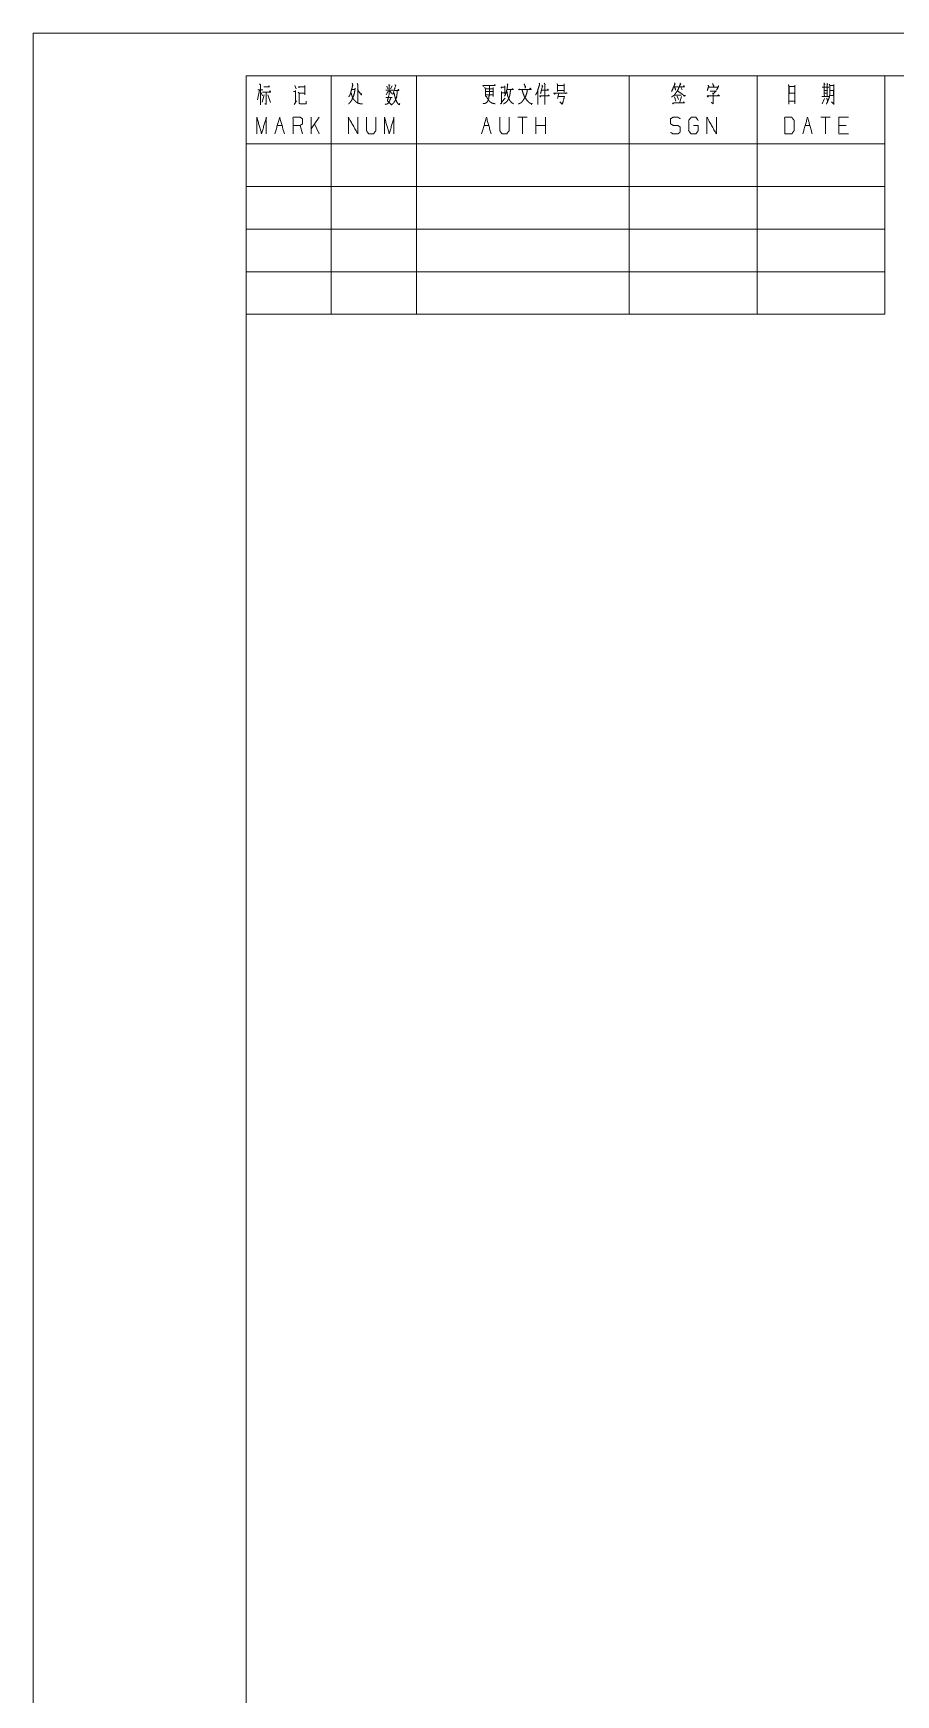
# Paper-space layout 'SHT2' of a CAD drawing. Header units: millimetres. Extents: x 0 to 420, y 0 to 297.
# Drawn here: x 0 to 101.3, y 101.9 to 297 of the extents above; entities that cross this region are included whole.
import ezdxf

# ---------------------------------------------------------------- set-up
doc = ezdxf.new("R2010")
doc.units = ezdxf.units.MM
doc.layers.add('101', color=7, linetype='Continuous', true_color=0xffffff)

psp = doc.layouts.new('SHT2')

# ---------------------------------------------------------------- linework, layer by layer
at = {"layer": '101', "color": 133, "linetype": 'Continuous', "lineweight": 18}
for p, q in [((0, 297), (0, 0)), ((420, 297), (0, 297)), ((25, 292), (100, 292)), ((415, 292), (25, 292)), ((25, 292), (100, 292)), ((25, 292), (100, 292)), ((25, 292), (25, 267)), ((25, 292), (25, 5)), ((35, 292), (35, 264)), ((45, 292), (45, 264)), ((70, 292), (70, 264)), ((85, 292), (85, 264)), ((100, 292), (100, 264)), ((25, 284), (100, 284)), ((25, 279), (100, 279)), ((25, 274), (100, 274)), ((25, 269), (100, 269)), ((25, 264), (100, 264))]:
    psp.add_line(p, q, dxfattribs=at)
at = {"layer": '101', "color": 72, "linetype": 'Continuous', "lineweight": 18}
for p, q in [((30.74, 290.88), (30.87, 290.49)), ((41.53, 290.78), (41.66, 290.49)), ((42.14, 290.82), (41.95, 290.49)), ((55.4, 290.82), (55.37, 289.89)), ((61.56, 290.86), (62.32, 290.86)), ((62.33, 291.05), (62.33, 290.09)), ((76.04, 290.67), (76.21, 290.34)), ((93.22, 291.13), (93.33, 290.98)), ((26.57, 290.3), (26.35, 289.18)), ((26.36, 290.36), (26.98, 290.36)), ((26.69, 290.14), (26.91, 289.66)), ((27.11, 289.78), (26.88, 288.91)), ((27.56, 289.76), (27.87, 288.87)), ((30.65, 288.62), (30.93, 289.08)), ((31.13, 290.07), (31.22, 289.97)), ((37.42, 290.41), (37.77, 290.41)), ((41.4, 289.47), (42.16, 289.47)), ((41.69, 290.2), (41.43, 289.78)), ((41.88, 290.18), (42.11, 289.91)), ((53.1, 289.76), (53.98, 289.76)), ((53.11, 290.49), (53.99, 290.49)), ((53.11, 290.14), (53.98, 290.14)), ((54.01, 290.63), (54.01, 289.56)), ((55, 290.16), (55, 288.89)), ((55.02, 290.01), (55.35, 290.01)), ((59.27, 290.28), (59.27, 288.65)), ((61.56, 290.28), (62.32, 290.28)), ((61.73, 289.91), (61.56, 289.33)), ((61.6, 289.56), (62.33, 289.56)), ((75.31, 289.52), (75.48, 289.02)), ((75.35, 289.72), (76.07, 289.72)), ((75.6, 289.62), (75.76, 289.2)), ((76.13, 289.56), (75.92, 288.89)), ((92.92, 289.33), (92.65, 288.71)), ((92.86, 289.95), (93.25, 289.95)), ((93.18, 289.37), (93.28, 289.04)), ((93.75, 288.94), (94, 288.69)), ((32.63, 285.18), (32.63, 287.14)), ((33.59, 287.14), (32.63, 285.78)), ((58.02, 287.14), (56.9, 287.14)), ((57.46, 287.14), (57.46, 285.18)), ((59.02, 285.18), (59.02, 287.14)), ((60.14, 285.18), (60.14, 287.14)), ((93.6, 287.14), (92.49, 287.14)), ((93.05, 287.14), (93.05, 285.18)), ((28.66, 286.17), (29.22, 286.17)), ((31.62, 285.18), (31.34, 286.17)), ((33.59, 285.18), (33.04, 286.36)), ((52.94, 286.17), (53.49, 286.17)), ((60.14, 286.17), (59.02, 286.17)), ((90.65, 286.17), (91.2, 286.17)), ((95.45, 286.17), (94.61, 286.17))]:
    psp.add_line(p, q, dxfattribs=at)
for points, knots in [([(26.57, 291.07), (26.67, 290.94), (26.67, 288.6)], [0, 0, 0.064393, 1, 1]), ([(27.1, 290.69), (27.73, 290.69), (27.68, 290.82), (27.64, 290.74)], [0, 0, 0.736257, 0.890366, 1, 1]), ([(31.28, 290.69), (31.21, 290.63), (31.15, 290.69), (31.88, 290.69), (31.88, 290.88), (31.88, 289.78), (31.88, 289.97), (31.22, 289.97), (31.22, 288.83), (31.24, 288.75), (31.35, 288.71), (32.04, 288.71), (32.04, 289.02)], [0, 0, 0.017819, 0.033666, 0.169515, 0.204099, 0.407776, 0.442364, 0.564628, 0.775991, 0.791603, 0.814658, 0.942357, 1, 1]), ([(37.46, 291.13), (37.53, 290.94), (37.46, 290.67), (37.43, 290.53), (37.37, 290.34), (37.31, 290.14), (37.26, 289.95), (37.21, 289.78), (37.14, 289.66), (37.05, 289.52)], [0, 0, 0.116545, 0.278927, 0.365002, 0.478708, 0.603961, 0.717668, 0.817418, 0.901357, 1, 1]), ([(38.05, 291.11), (38.1, 290.96), (38.1, 288.87)], [0, 0, 0.06955, 1, 1]), ([(41.73, 290.94), (41.86, 290.88), (41.81, 290.92), (41.81, 289.76), (41.81, 290.3), (41.4, 290.3), (42.22, 290.3)], [0, 0, 0.046318, 0.069123, 0.437816, 0.608997, 0.739331, 1, 1]), ([(42.46, 290.96), (42.6, 290.82), (42.55, 290.86), (42.22, 289.8)], [0, 0, 0.143537, 0.187773, 1, 1]), ([(52.91, 290.86), (52.88, 290.76), (52.79, 290.88), (54.27, 290.88), (54.2, 290.98), (54.14, 290.88)], [0, 0, 0.054227, 0.130909, 0.87613, 0.940043, 1, 1]), ([(53.57, 290.88), (53.57, 289.72), (53.52, 289.58), (53.51, 289.41), (53.45, 289.2), (53.38, 289.04), (53.29, 288.91), (53.16, 288.81), (53.03, 288.75), (52.82, 288.73)], [0, 0, 0.455623, 0.515134, 0.580482, 0.665033, 0.736192, 0.79598, 0.861823, 0.919058, 1, 1]), ([(55.67, 291.05), (55.72, 290.96), (55.63, 290.41), (55.51, 289.99), (55.47, 289.85), (55.35, 289.62)], [0, 0, 0.062603, 0.440485, 0.727862, 0.828992, 1, 1]), ([(57.64, 291.07), (57.81, 290.65), (57.83, 290.76), (57.75, 290.55)], [0, 0, 0.581176, 0.716263, 1, 1]), ([(59.43, 291.13), (59.46, 290.98), (59.26, 290.34), (59.19, 290.09), (59.1, 289.95), (59, 289.76)], [0, 0, 0.101083, 0.561706, 0.738774, 0.854629, 1, 1]), ([(59.74, 290.92), (59.84, 290.69), (59.79, 290.78), (59.58, 289.91)], [0, 0, 0.200658, 0.282145, 1, 1]), ([(60.01, 291.13), (60.12, 290.98), (60.06, 291.05), (60.06, 288.65)], [0, 0, 0.069697, 0.101625, 1, 1]), ([(61.5, 291.07), (61.57, 290.98), (61.57, 290.14)], [0, 0, 0.115189, 1, 1]), ([(75.94, 291.15), (76.05, 291.03), (76.01, 291.05), (75.72, 290.38), (75.58, 290.14), (75.44, 289.95), (75.28, 289.72), (74.96, 289.52)], [0, 0, 0.080396, 0.103261, 0.444362, 0.576789, 0.688375, 0.819716, 1, 1]), ([(75.29, 291.17), (75.39, 291.03), (75.37, 291.07), (74.97, 290.16), (75.2, 290.69), (75.72, 290.69), (75.31, 290.69), (75.45, 290.34)], [0, 0, 0.057042, 0.07334, 0.392466, 0.581127, 0.745774, 0.87749, 1, 1]), ([(75.89, 290.69), (76.48, 290.69), (76.4, 290.84), (76.33, 290.74)], [0, 0, 0.669422, 0.855054, 1, 1]), ([(79.24, 290.92), (79.36, 290.69), (79.33, 290.78), (79.15, 290.28)], [0, 0, 0.294025, 0.394866, 1, 1]), ([(79.32, 290.67), (80.43, 290.67), (80.5, 290.84), (80.28, 290.36)], [0, 0, 0.611939, 0.711554, 1, 1]), ([(79.77, 291.11), (79.89, 290.82), (79.93, 290.86), (79.89, 290.76)], [0, 0, 0.644011, 0.768354, 1, 1]), ([(88.67, 290.94), (88.75, 290.78), (88.75, 288.69), (88.75, 289.02), (89.45, 289.02), (89.45, 288.71), (89.45, 290.88), (89.45, 290.76), (88.76, 290.76), (88.76, 289.95), (89.46, 289.95)], [0, 0, 0.022322, 0.280074, 0.320905, 0.407511, 0.44579, 0.713751, 0.729062, 0.813864, 0.913394, 1, 1]), ([(92.86, 291.13), (92.97, 290.98), (92.9, 291.07), (92.9, 289.56), (92.62, 289.56), (93.47, 289.56), (93.25, 289.56), (93.25, 291.07), (93.25, 290.67), (92.64, 290.67), (93.43, 290.67), (93.25, 290.67), (93.25, 290.26), (92.87, 290.26)], [0, 0, 0.025061, 0.039924, 0.243199, 0.280605, 0.39479, 0.42432, 0.627595, 0.680502, 0.763188, 0.869498, 0.893122, 0.948813, 1, 1]), ([(93.49, 291.03), (93.53, 290.88), (93.53, 289.7), (93.47, 289.43), (93.34, 289.12), (93.25, 288.87), (93.14, 288.69)], [0, 0, 0.062372, 0.548434, 0.661879, 0.800828, 0.909362, 1, 1]), ([(93.53, 290.86), (94, 290.86), (94, 290.98), (94, 288.62), (94, 290.28), (93.56, 290.28), (93.97, 290.28), (93.97, 289.7), (93.56, 289.7)], [0, 0, 0.072646, 0.091913, 0.457973, 0.714856, 0.782961, 0.846526, 0.936435, 1, 1]), ([(26.92, 290.07), (27.87, 290.07), (27.81, 290.24), (27.74, 290.09)], [0, 0, 0.737857, 0.874089, 1, 1]), ([(27.36, 290.07), (27.36, 288.65), (27.2, 288.73)], [0, 0, 0.887515, 1, 1]), ([(30.55, 290.14), (30.8, 290.14), (30.8, 290.26), (30.8, 288.81)], [0, 0, 0.136549, 0.204721, 1, 1]), ([(37.8, 290.55), (37.71, 289.95), (37.65, 289.76), (37.62, 289.62), (37.53, 289.47), (37.46, 289.31), (37.42, 289.18), (37.31, 289.02), (37.23, 288.89), (37.04, 288.71)], [0, 0, 0.296659, 0.392137, 0.46442, 0.547267, 0.635799, 0.700206, 0.795426, 0.869797, 1, 1]), ([(37.31, 290.01), (37.37, 289.87), (37.42, 289.7), (37.45, 289.56), (37.59, 289.27), (37.67, 289.18), (37.87, 288.98), (37.99, 288.87), (38.13, 288.79), (38.34, 288.73), (38.53, 288.73), (38.68, 288.71)], [0, 0, 0.075191, 0.157626, 0.228751, 0.384956, 0.438117, 0.578248, 0.65344, 0.734339, 0.837348, 0.928887, 1, 1]), ([(38.08, 290.38), (38.56, 289.72), (38.56, 289.91)], [0, 0, 0.814818, 1, 1]), ([(42.01, 289.41), (41.89, 289.16), (41.82, 288.98), (41.69, 288.79), (41.56, 288.69), (41.34, 288.65)], [0, 0, 0.251055, 0.434029, 0.64262, 0.795766, 1, 1]), ([(41.76, 289.68), (41.59, 289.1), (42.03, 288.62)], [0, 0, 0.483237, 1, 1]), ([(42.73, 290.2), (42.73, 289.95), (42.7, 289.68), (42.63, 289.39), (42.51, 289.1), (42.38, 288.89), (42.23, 288.71), (42.03, 288.58)], [0, 0, 0.134106, 0.280228, 0.441583, 0.610314, 0.742762, 0.870657, 1, 1]), ([(42.38, 290.01), (42.42, 289.8), (42.46, 289.56), (42.55, 289.27), (42.67, 288.98), (42.8, 288.75), (42.99, 288.6), (43.04, 288.75)], [0, 0, 0.122124, 0.267694, 0.442444, 0.622807, 0.774615, 0.912625, 1, 1]), ([(42.44, 290.28), (42.93, 290.28), (42.9, 290.45), (42.85, 290.34)], [0, 0, 0.634119, 0.848445, 1, 1]), ([(53.01, 290.63), (53.1, 290.49), (53.1, 289.58)], [0, 0, 0.156848, 1, 1]), ([(53.22, 289.6), (53.29, 289.43), (53.38, 289.29), (53.48, 289.16), (53.55, 289.04), (53.63, 288.94), (53.76, 288.87), (53.9, 288.79), (54.07, 288.75), (54.26, 288.71)], [0, 0, 0.124249, 0.240531, 0.35103, 0.449957, 0.536949, 0.636896, 0.752292, 0.866372, 1, 1]), ([(55.03, 288.89), (54.94, 288.71), (54.88, 288.73), (55.41, 289.37)], [0, 0, 0.187521, 0.244051, 1, 1]), ([(55.06, 290.65), (54.99, 290.57), (54.93, 290.65), (55.37, 290.65)], [0, 0, 0.169755, 0.325542, 1, 1]), ([(56.04, 290.36), (56.03, 290.16), (56, 289.95), (55.97, 289.72), (55.91, 289.52), (55.84, 289.33), (55.75, 289.18), (55.65, 289.02), (55.54, 288.91), (55.41, 288.81), (55.21, 288.71)], [0, 0, 0.105429, 0.211651, 0.328282, 0.437572, 0.539265, 0.625346, 0.724284, 0.79827, 0.883378, 1, 1]), ([(55.62, 290.18), (55.65, 289.99), (55.69, 289.8), (55.72, 289.6), (55.81, 289.43), (55.88, 289.29), (55.95, 289.12), (56.06, 288.98), (56.2, 288.83), (56.39, 288.73)], [0, 0, 0.109654, 0.220947, 0.342501, 0.451483, 0.545868, 0.651144, 0.754315, 0.874064, 1, 1]), ([(55.67, 290.38), (56.38, 290.38), (56.29, 290.49), (56.17, 290.36)], [0, 0, 0.696293, 0.830826, 1, 1]), ([(57.14, 290.45), (57.05, 290.34), (57.01, 290.38), (58.48, 290.38), (58.38, 290.55), (58.28, 290.41)], [0, 0, 0.066333, 0.095822, 0.818123, 0.913284, 1, 1]), ([(58.04, 290.41), (57.97, 290.01), (57.83, 289.6), (57.56, 289.16), (57.33, 288.87), (56.99, 288.69)], [0, 0, 0.190069, 0.398701, 0.640199, 0.817216, 1, 1]), ([(57.42, 290.3), (57.49, 290.07), (57.66, 289.58), (57.94, 289.18), (58.25, 288.83), (58.53, 288.71), (58.59, 288.79), (58.48, 288.62)], [0, 0, 0.103286, 0.330833, 0.538837, 0.740597, 0.872112, 0.915905, 1, 1]), ([(59.58, 289.66), (59.55, 289.52), (59.48, 289.66), (60.58, 289.66), (60.5, 289.78), (60.47, 289.68)], [0, 0, 0.08907, 0.186879, 0.848313, 0.935185, 1, 1]), ([(59.68, 290.3), (60.5, 290.3), (60.44, 290.45), (60.37, 290.3)], [0, 0, 0.720068, 0.857376, 1, 1]), ([(61.28, 289.91), (61.23, 289.85), (61.15, 289.95), (62.68, 289.95), (62.6, 290.01), (62.49, 289.91)], [0, 0, 0.038001, 0.105809, 0.873511, 0.927246, 1, 1]), ([(62.4, 289.62), (62.13, 288.65), (61.85, 288.94)], [0, 0, 0.71586, 1, 1]), ([(75.23, 288.81), (75.12, 288.71), (75.07, 288.81), (76.46, 288.81), (76.39, 288.94), (76.29, 288.79)], [0, 0, 0.078897, 0.135659, 0.837617, 0.910404, 1, 1]), ([(75.66, 290.26), (75.85, 290.09), (76.04, 289.97), (76.18, 289.87), (76.39, 289.7), (76.58, 289.68), (76.42, 289.6)], [0, 0, 0.194845, 0.370351, 0.508814, 0.712321, 0.860156, 1, 1]), ([(79.33, 289.68), (79.21, 289.52), (79.13, 289.66), (80.57, 289.66), (80.44, 289.76), (80.37, 289.68)], [0, 0, 0.096613, 0.17732, 0.867547, 0.947356, 1, 1]), ([(79.48, 290.2), (80.15, 290.2), (80.21, 290.26), (79.87, 289.89), (79.77, 289.97), (79.84, 289.89), (79.84, 288.73), (79.62, 288.87)], [0, 0, 0.230144, 0.259318, 0.430979, 0.476011, 0.513789, 0.910079, 1, 1]), ([(26.26, 285.18), (26.26, 287.14), (26.82, 285.18), (27.37, 287.14), (27.37, 285.18)], [0, 0, 0.245192, 0.5, 0.754808, 1, 1]), ([(30.51, 285.18), (30.51, 287.14), (31.34, 287.14), (31.62, 286.96), (31.62, 286.36), (31.34, 286.17), (30.51, 286.17)], [0, 0, 0.400952, 0.571035, 0.639278, 0.761676, 0.829917, 1, 1]), ([(37.01, 285.18), (37.01, 287.14), (38.12, 285.18), (38.12, 287.14)], [0, 0, 0.317574, 0.682426, 1, 1]), ([(39.13, 287.14), (39.13, 285.57), (39.39, 285.18), (39.95, 285.18), (40.24, 285.57), (40.24, 287.14)], [0, 0, 0.337152, 0.438599, 0.557781, 0.662848, 1, 1]), ([(41.25, 285.18), (41.25, 287.14), (41.81, 285.18), (42.36, 287.14), (42.36, 285.18)], [0, 0, 0.245192, 0.5, 0.754808, 1, 1]), ([(54.78, 287.14), (54.78, 285.57), (55.05, 285.18), (55.6, 285.18), (55.89, 285.57), (55.89, 287.14)], [0, 0, 0.337152, 0.438599, 0.557781, 0.662848, 1, 1]), ([(74.85, 285.36), (75.13, 285.18), (75.7, 285.18), (75.98, 285.39), (75.98, 285.97), (75.7, 286.17), (75.15, 286.17), (74.85, 286.36), (74.85, 286.96), (75.15, 287.14), (75.7, 287.14), (75.98, 286.96)], [0, 0, 0.068035, 0.184054, 0.254521, 0.372333, 0.442799, 0.555843, 0.626367, 0.748393, 0.81892, 0.931964, 1, 1]), ([(77.55, 286.17), (78.1, 286.17), (78.1, 285.57), (77.82, 285.18), (77.25, 285.18), (76.97, 285.57), (76.97, 286.75), (77.27, 287.14), (77.81, 287.14), (78.09, 286.75)], [0, 0, 0.103295, 0.214797, 0.304261, 0.410274, 0.499739, 0.718892, 0.809956, 0.910533, 1, 1]), ([(79.11, 285.18), (79.11, 287.14), (80.22, 285.18), (80.22, 287.14)], [0, 0, 0.317574, 0.682426, 1, 1]), ([(88.25, 285.18), (89.07, 285.18), (89.36, 285.57), (89.36, 286.75), (89.07, 287.14), (88.25, 287.14), (88.25, 285.18)], [0, 0, 0.142133, 0.227159, 0.431787, 0.516817, 0.65895, 1, 1]), ([(90.37, 285.18), (90.93, 287.14), (91.48, 285.18)], [0, 0, 0.5, 1, 1]), ([(95.73, 285.18), (94.61, 285.18), (94.61, 287.14), (95.73, 287.14)], [0, 0, 0.265389, 0.734611, 1, 1])]:
    psp.add_open_spline(points, degree=1, knots=knots, dxfattribs=at)
for points in [[(28.38, 285.18), (28.94, 287.14), (29.5, 285.18)], [(52.66, 285.18), (53.22, 287.14), (53.77, 285.18)]]:
    psp.add_open_spline(points, degree=1, dxfattribs=at)

doc.saveas('drawing.dxf')
